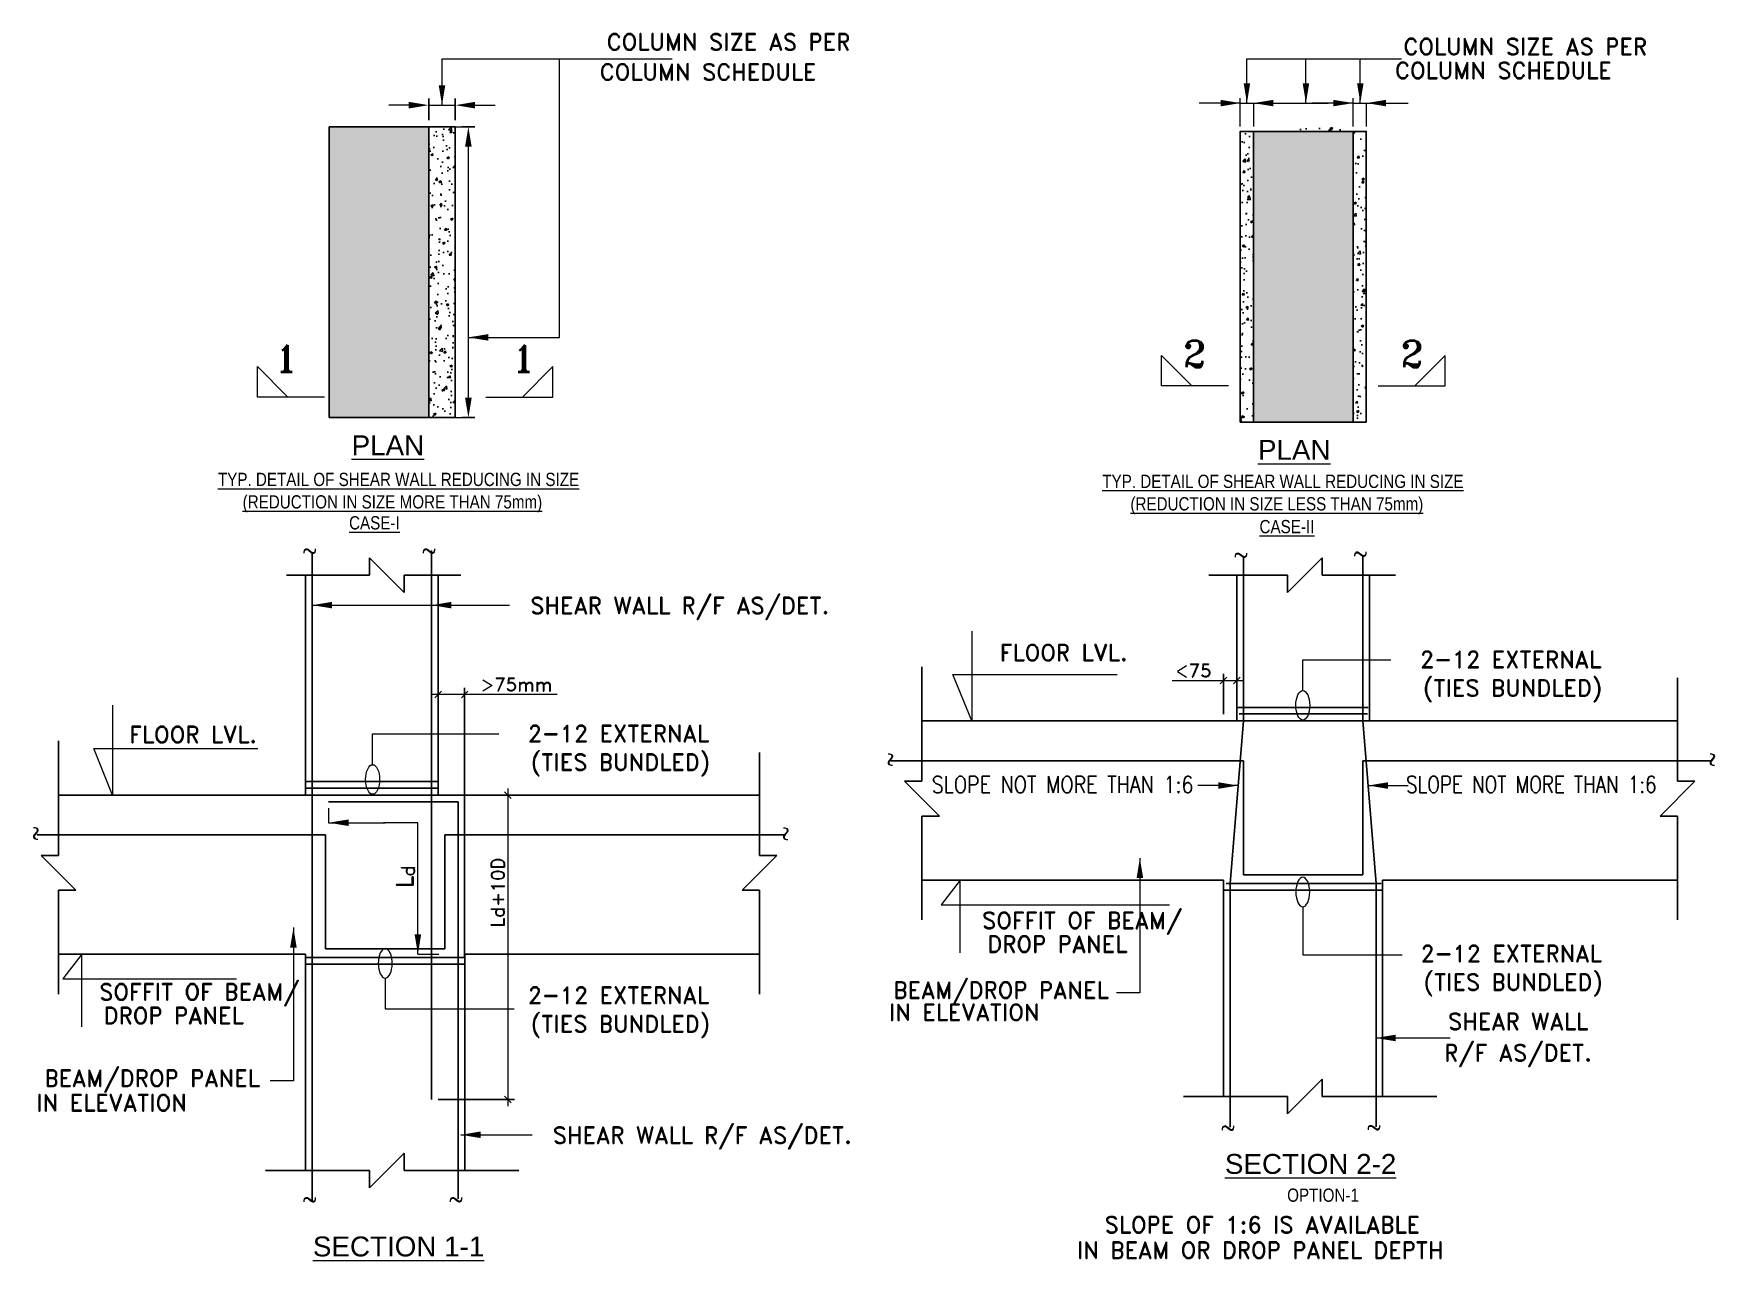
# Model space of a CAD drawing. Header units: millimetres. Extents: x 1363246 to 1691641, y -112430 to 78417.
# Drawn here: x 1666292 to 1691641, y -35415 to -16911 of the extents above; entities that cross this region are included whole.
import ezdxf
from ezdxf.enums import TextEntityAlignment as Align

# ---------------------------------------------------------------- set-up
doc = ezdxf.new("R2010")
doc.units = ezdxf.units.MM
doc.header["$LTSCALE"] = 500
doc.header["$MEASUREMENT"] = 0
doc.header["$PDMODE"] = 34
doc.linetypes.add('1', pattern=[0])
doc.linetypes.add('ACAD_ISO04W100', pattern=[30, 24, -3, 0, -3])
doc.layers.get('Defpoints').update_dxf_attribs({"lineweight": 0})
for name, color, linetype in [('beam', 4, '1'), ('GRID-STRUCTRE', 9, 'ACAD_ISO04W100'), ('Reinf', 4, 'Continuous')]:
    doc.layers.add(name, color=color, linetype=linetype)
for name, color, linetype, lineweight in [('DIAMENTION', 1, 'Continuous', 0), ('DIM', 1, 'Continuous', 20), ('HATCH', 1, 'Continuous', 5), ('LINE', 7, 'Continuous', 13), ('Omx-Hatch', 252, 'Continuous', 5), ('Omx-Text', 3, 'Continuous', 18), ('Omx-Text Heading', 91, 'Continuous', 18), ('TEXT 3', 3, 'Continuous', 5)]:
    doc.layers.add(name, color=color, linetype=linetype, lineweight=lineweight)
doc.styles.add('2MM', font='romans.shx', dxfattribs={"width": 0.7})
doc.styles.add('ARIAL', font='arial.ttf')
doc.styles.add('MAH', font='romand.shx', dxfattribs={"height": 250})
doc.styles.add('RD', font='romand.shx', dxfattribs={"height": 200})
doc.styles.add('ROMANT', font='romant__.ttf', dxfattribs={"width": 0.9, "height": 600})
doc.styles.add('STYLE4', font='ARIALN.TTF')
doc.dimstyles.new('SHUIB', dxfattribs={"dimtxt": 200, "dimasz": 180, "dimexe": 100, "dimexo": 250, "dimgap": 50, "dimtad": 2, "dimdec": 0, "dimzin": 1, "dimdsep": 46, "dimtxsty": '2MM', "dimblk": 'OBLIQUE', "dimcen": 0, "dimdle": 100, "dimclrd": 1, "dimclre": 1, "dimclrt": 3, "dimadec": 0, "dimazin": 0, "dimtfac": 1, "dimtdec": 0, "dimtix": 1, "dimtmove": 2, "dimatfit": 3, "dimfxl": 0, "dimtolj": 1, "dimlwd": -1, "dimarcsym": 0})

# ---------------------------------------------------------------- blocks, each defined once
blk = doc.blocks.new('_Oblique')
at = {"color": 0, "linetype": 'ByBlock', "lineweight": -2}
blk.add_line((-0.5, -0.5), (0.5, 0.5), dxfattribs=at)
blk = doc.blocks.new('*D96')
at = {"layer": 'Defpoints', "color": 0, "transparency": 16777216}
for p in [(1673669, -28397, 0), (1672292, -32988, 0), (1673444, -32988)]:
    blk.add_point(p, dxfattribs=at)
at = {"layer": 'Omx-Text', "color": 1, "transparency": 16777216}
blk.add_line((1673444, -28297), (1673444, -33088), dxfattribs=at)
at = {"layer": 'Omx-Text', "color": 1, "lineweight": -2, "transparency": 16777216}
for p, q in [((1673569, -28397), (1673344, -28397)), ((1672392, -32988), (1673544, -32988))]:
    blk.add_line(p, q, dxfattribs=at)
at = {"layer": 'Omx-Text', "color": 1, "transparency": 16777216, "xscale": 100, "yscale": 100, "zscale": 100}
for p, rotation in [((1673444, -28397), 90), ((1673444, -32988), 270)]:
    blk.add_blockref('_Oblique', p, dxfattribs=dict(at, rotation=rotation))
at = {"layer": 'Omx-Text', "color": 3, "transparency": 16777216, "insert": (1673294, -29866), "char_height": 200, "attachment_point": 5, "rotation": 90, "style": 'RD'}
blk.add_mtext('\\A1;Ld+10D', dxfattribs=at)
blk = doc.blocks.new('*D97')
at = {"layer": 'Defpoints', "color": 0, "transparency": 16777216}
for p in [(1672392, -26878), (1672392, -27285, 0), (1672793, -30953, 0)]:
    blk.add_point(p, dxfattribs=at)
at = {"layer": 'Omx-Text', "color": 1, "lineweight": -2, "transparency": 16777216}
for p, q in [((1672392, -27185), (1672392, -26778)), ((1672793, -30853), (1672793, -26778))]:
    blk.add_line(p, q, dxfattribs=at)
at = {"layer": 'Omx-Text', "color": 1, "transparency": 16777216}
for p, q in [((1672893, -26878), (1672292, -26878)), ((1674187, -26878), (1672793, -26878))]:
    blk.add_line(p, q, dxfattribs=at)
at = {"layer": 'Omx-Text', "color": 1, "transparency": 16777216, "xscale": 100, "yscale": 100, "zscale": 100, "rotation": 180}
blk.add_blockref('_Oblique', (1672392, -26878), dxfattribs=at)
at = {"layer": 'Omx-Text', "color": 1, "transparency": 16777216, "xscale": 100, "yscale": 100, "zscale": 100}
blk.add_blockref('_Oblique', (1672793, -26878), dxfattribs=at)
at = {"layer": 'Omx-Text', "color": 3, "transparency": 16777216, "insert": (1673575, -26728), "char_height": 200, "attachment_point": 5, "style": 'RD'}
blk.add_mtext('\\A1;>75mm', dxfattribs=at)
blk = doc.blocks.new('*D98')
at = {"layer": 'Defpoints', "color": 0, "transparency": 16777216}
for p in [(1684437, -26669), (1684237, -27278, 0), (1684437, -27278, 0)]:
    blk.add_point(p, dxfattribs=at)
at = {"layer": 'Omx-Text', "color": 1, "lineweight": -2, "transparency": 16777216}
for p, q in [((1684237, -27178), (1684237, -26569)), ((1684437, -27178), (1684437, -26569))]:
    blk.add_line(p, q, dxfattribs=at)
at = {"layer": 'Omx-Text', "color": 1, "transparency": 16777216}
for p, q in [((1683461, -26669), (1684237, -26669)), ((1684137, -26669), (1684537, -26669))]:
    blk.add_line(p, q, dxfattribs=at)
at = {"layer": 'Omx-Text', "color": 1, "transparency": 16777216, "xscale": 100, "yscale": 100, "zscale": 100, "rotation": 180}
blk.add_blockref('_Oblique', (1684237, -26669), dxfattribs=at)
at = {"layer": 'Omx-Text', "color": 1, "transparency": 16777216, "xscale": 100, "yscale": 100, "zscale": 100}
blk.add_blockref('_Oblique', (1684437, -26669), dxfattribs=at)
at = {"layer": 'Omx-Text', "color": 3, "transparency": 16777216, "insert": (1683782, -26519), "char_height": 200, "attachment_point": 5, "style": 'RD'}
blk.add_mtext('\\A1;<75', dxfattribs=at)
blk = doc.blocks.new('*D99')
at = {"layer": 'Defpoints', "color": 0, "ltscale": 100, "transparency": 16777216}
for p in [(1672651, -17990), (1672251, -18318, 0), (1672651, -18318, 0)]:
    blk.add_point(p, dxfattribs=at)
at = {"layer": 'DIAMENTION', "color": 1, "ltscale": 100, "transparency": 16777216}
for p, q in [((1671951, -17990), (1671651, -17990)), ((1672251, -17990), (1672651, -17990)), ((1672951, -17990), (1673251, -17990))]:
    blk.add_line(p, q, dxfattribs=at)
at = {"layer": 'DIAMENTION', "color": 1, "lineweight": -2, "ltscale": 100, "transparency": 16777216}
for p, q in [((1672251, -18218), (1672251, -17890)), ((1672651, -18218), (1672651, -17890))]:
    blk.add_line(p, q, dxfattribs=at)
at = {"layer": 'DIAMENTION', "color": 1, "ltscale": 100, "transparency": 16777216}
for points in [[(1671951, -17940), (1671951, -18040), (1672251, -17990)], [(1672951, -17940), (1672951, -18040), (1672651, -17990)]]:
    blk.add_solid(points, dxfattribs=at)
blk = doc.blocks.new('*D100')
at = {"layer": 'Defpoints', "color": 0, "ltscale": 100, "transparency": 16777216}
for p in [(1672651, -18318, 0), (1672849, -18318), (1672651, -22703, 0)]:
    blk.add_point(p, dxfattribs=at)
at = {"layer": 'DIAMENTION', "color": 1, "lineweight": -2, "ltscale": 100, "transparency": 16777216}
for p, q in [((1672751, -18318), (1672949, -18318)), ((1672751, -22703), (1672949, -22703))]:
    blk.add_line(p, q, dxfattribs=at)
at = {"layer": 'DIAMENTION', "color": 1, "ltscale": 100, "transparency": 16777216}
blk.add_line((1672849, -22403), (1672849, -18618), dxfattribs=at)
for points in [[(1672799, -18618), (1672899, -18618), (1672849, -18318)], [(1672799, -22403), (1672899, -22403), (1672849, -22703)]]:
    blk.add_solid(points, dxfattribs=at)

msp = doc.modelspace()

# ---------------------------------------------------------------- hatches: boundary and pattern name
at = {"layer": 'GRID-STRUCTRE', "ltscale": 50}
h = msp.add_hatch(dxfattribs=at)
h.set_pattern_fill('AR-CONC', color=6, scale=50, style=0)
h.set_pattern_definition([(50, (732973.7, -148593.2), (358.63009, -31.37607), [37.5, -412.5]), (355, (732973.7, -148593.2), (-69.37567, 376.09607), [30, -330]), (100.4514, (733003.58, -148595.8), (289.25469, 344.71977), [31.8701, -350.57106]), (46.1842, (732973.7, -148493.2), (533.62052, -82.7595), [56.25, -618.75]), (96.6356, (733018.16, -148500.1), (467.33135, 487.05894), [47.80514, -525.8565]), (351.1842, (732973.7, -148493.2), (467.33097, 487.0593), [45, -495]), (21, (733023.7, -148518.2), (298.45353, -201.309445), [37.5, -412.5]), (326, (733023.7, -148518.2), (121.65767, 362.57502), [30, -330]), (71.4514, (733048.57, -148534.97), (420.11131, 161.26525), [31.8701, -350.57106]), (37.5, (732973.7, -148593.2), (6.079928, 166.446927), [0, -326, 0, -335, 0, -331.25]), (7.5, (732973.7, -148593.2), (131.53477, 197.205856), [0, -191, 0, -318.5, 0, -126.25]), (327.5, (732862.2, -148593.2), (266.911218, -11.277436), [0, -125, 0, -390, 0, -517.5]), (317.5, (732812.2, -148593.2), (291.593085, 50.05249), [0, -162.5, 0, -259, 0, -367.5])])
h.paths.add_polyline_path([(1672251.4, -22702.6), (1672651.4, -22702.6), (1672651.4, -18318), (1672257.9, -18318)])
h = msp.add_hatch(dxfattribs=at)
h.set_pattern_fill('AR-CONC', color=6, scale=50, style=0)
h.set_pattern_definition([(50, (732876.58, -148879.88), (358.63009, -31.37607), [37.5, -412.5]), (355, (732876.6, -148879.9), (-69.37567, 376.09607), [30, -330]), (100.4514, (732906.47, -148882.5), (289.25469, 344.71977), [31.8701, -350.57106]), (46.1842, (732876.6, -148779.9), (533.62052, -82.7595), [56.25, -618.75]), (96.6356, (732921.05, -148786.8), (467.33135, 487.05894), [47.80514, -525.8565]), (351.1842, (732876.6, -148779.9), (467.33097, 487.0593), [45, -495]), (21, (732926.58, -148804.88), (298.45353, -201.309445), [37.5, -412.5]), (326, (732926.6, -148804.9), (121.65767, 362.57502), [30, -330]), (71.4514, (732951.45, -148821.66), (420.11131, 161.26525), [31.8701, -350.57106]), (37.5, (732876.58, -148879.88), (6.079928, 166.446927), [0, -326, 0, -335, 0, -331.25]), (7.5, (732876.58, -148879.88), (131.53477, 197.205856), [0, -191, 0, -318.5, 0, -126.25]), (327.5, (732765.08, -148879.88), (266.911218, -11.277436), [0, -125, 0, -390, 0, -517.5]), (317.5, (732715.08, -148879.88), (291.593085, 50.05249), [0, -162.5, 0, -259, 0, -367.5])])
h.paths.add_polyline_path([(1686390.9, -18385.1), (1684490.6, -18385.1), (1684490.6, -22769.7), (1686390.6, -22769.7)])
h.paths.add_polyline_path([(1686190.6, -22769.7), (1686190.6, -18310.1), (1684690.6, -18385.1), (1684690.6, -22769.7)])
at = {"layer": 'HATCH', "ltscale": 50}
h = msp.add_hatch(dxfattribs=at)
h.set_pattern_fill('AR-CONC', color=256, scale=500, style=0)
h.set_pattern_definition([(50, (525481.5, -212580.3), (3586.301, -313.761), [375, -4125]), (355, (525481.5, -212580.3), (-693.757, 3760.961), [300, -3300]), (100.4514, (525780.3, -212606.5), (2892.547, 3447.198), [318.701, -3505.71]), (46.1842, (525481.5, -211580.3), (5336.205, -827.595), [562.5, -6187.5]), (96.6356, (525926, -211649.3), (4673.314, 4870.59), [478.051, -5258.565]), (351.1842, (525481.5, -211580.3), (4673.31, 4870.593), [450, -4950]), (21, (525981.5, -211830.3), (2984.535, -2013.0945), [375, -4125]), (326, (525981.5, -211830.3), (1216.577, 3625.75), [300, -3300]), (71.4514, (526230.2, -211998), (4201.113, 1612.652), [318.701, -3505.71]), (37.5, (525481.5, -212580.3), (60.7993, 1664.4693), [0, -3260, 0, -3350, 0, -3312.5]), (7.5, (525481.5, -212580.3), (1315.3477, 1972.0586), [0, -1910, 0, -3185, 0, -1262.5]), (327.5, (524366.5, -212580.3), (2669.1122, -112.7744), [0, -1250, 0, -3900, 0, -5175]), (317.5, (523866.5, -212580.3), (2915.931, 500.525), [0, -1625, 0, -2590, 0, -3675])])
h.paths.add_polyline_path([(1683990.6, -22769.7), (1686390.6, -22769.7), (1686390.6, -20769.7), (1683990.6, -20769.7)])
h.paths.add_polyline_path([(1684190.6, -22769.7), (1686190.6, -22769.7), (1686190.6, -20769.7), (1684190.6, -20769.7)], flags=17)
at = {"layer": 'Omx-Hatch', "ltscale": 50}
for points in [[(1670751.4, -18318), (1670751.4, -22702.6), (1672251.4, -22702.6), (1672251.4, -18318)], [(1686190.6, -22769.7), (1686190.6, -18385.1), (1684690.6, -18385.1), (1684690.6, -22769.7)]]:
    msp.add_hatch(color=256, dxfattribs=at).paths.add_polyline_path(points)

# ---------------------------------------------------------------- linework, layer by layer
at = {"layer": 'beam', "ltscale": 50}
for p, q in [((1672251.4, -22702.6, -4), (1672251.4, -18318, -4)), ((1671358.9, -25078.5, -4), (1671358.9, -24816.4, -4)), ((1671358.9, -24816.4, -4), (1671883, -25340.5, -4)), ((1685203, -25340.5, -4), (1685727.1, -24816.4, -4)), ((1685727.1, -24816.4, -4), (1685727.1, -25078.5, -4)), ((1670105.8, -25078.5, -4), (1671358.9, -25078.5, -4)), ((1670393.3, -28397, -4), (1670393.3, -25078.5, -4)), ((1671883, -25078.5, -4), (1672737.5, -25078.5, -4)), ((1671883, -25340.5, -4), (1671883, -25078.5, -4)), ((1672391.9, -28397, -4), (1672391.9, -25078.5, -4)), ((1684016.6, -25078.5, -4), (1685203, -25078.5, -4)), ((1684437.4, -27278.3, -4), (1684437.4, -25078.5, -4)), ((1685203, -25078.5, -4), (1685203, -25340.5, -4)), ((1685727.1, -25078.5, -4), (1686832.8, -25078.5, -4)), ((1686437.4, -27278.3, -4), (1686437.4, -25078.5, -4)), ((1679690.3, -28188.6, -4), (1679690.3, -26461.5, -4)), ((1691084.4, -28188.6, -4), (1691084.4, -26626.9, -4)), ((1679690.3, -27278.3, -4), (1691084.4, -27278.3, -4)), ((1666667.8, -29307.3, -4), (1666667.8, -27580.2, -4)), ((1677240.3, -29307.3, -4), (1677240.3, -27756, -4)), ((1679952.4, -28712.6, -4), (1679428.3, -28188.6, -4)), ((1679428.3, -28188.6, -4), (1679690.3, -28188.6, -4)), ((1690822.3, -28712.6, -4), (1691346.4, -28188.6, -4)), ((1691346.4, -28188.6, -4), (1691084.4, -28188.6, -4)), ((1666667.8, -28397, -4), (1677240.3, -28397, -4)), ((1679690.3, -30279.9, -4), (1679690.3, -28712.6, -4)), ((1679690.3, -28712.6, -4), (1679952.4, -28712.6, -4)), ((1691084.4, -28712.6, -4), (1690822.3, -28712.6, -4)), ((1691084.4, -30279.9, -4), (1691084.4, -28712.6, -4)), ((1666929.8, -29831.3, -4), (1666405.8, -29307.3, -4)), ((1666405.8, -29307.3, -4), (1666667.8, -29307.3, -4)), ((1676978.2, -29831.3, -4), (1677502.3, -29307.3, -4)), ((1677502.3, -29307.3, -4), (1677240.3, -29307.3, -4)), ((1666667.8, -29831.3, -4), (1666929.8, -29831.3, -4)), ((1666667.8, -31398.6, -4), (1666667.8, -29831.3, -4)), ((1677240.3, -29831.3, -4), (1676978.2, -29831.3, -4)), ((1677240.3, -31398.6, -4), (1677240.3, -29831.3, -4)), ((1679690.3, -29678.3, -4), (1684237.4, -29678.3, -4)), ((1684237.4, -29678.3, -4), (1684237.4, -32941.4, -4)), ((1686637.4, -29678.3, -4), (1686637.4, -32941.4, -4)), ((1686637.4, -29678.3, -4), (1691084.4, -29678.3, -4)), ((1666667.8, -30797, -4), (1670393.3, -30797, -4)), ((1670393.3, -30797, -4), (1670393.3, -34060.1, -4)), ((1672793.3, -30797, -4), (1672793.3, -34060.1, -4)), ((1672793.3, -30797, -4), (1677240.3, -30797, -4)), ((1685203, -33203.5, -4), (1685727.1, -32679.4, -4)), ((1685727.1, -32679.4, -4), (1685727.1, -32941.4, -4)), ((1683635.7, -32941.4, -4), (1685203, -32941.4, -4)), ((1685203, -32941.4, -4), (1685203, -33203.5, -4)), ((1685727.1, -32941.4, -4), (1687454.1, -32941.4, -4)), ((1671358.9, -34322.2, -4), (1671883, -33798.1, -4)), ((1671883, -33798.1, -4), (1671883, -34060.1, -4)), ((1669791.6, -34060.1, -4), (1671358.9, -34060.1, -4)), ((1671358.9, -34060.1, -4), (1671358.9, -34322.2, -4)), ((1671883, -34060.1, -4), (1673610, -34060.1, -4))]:
    msp.add_line(p, q, dxfattribs=at)
at = {"layer": 'beam', "ltscale": 50, "elevation": -4}
for points in [[(1670751.4, -22702.6), (1672651.4, -22702.6), (1672651.4, -18318), (1670751.4, -18318)], [(1684490.6, -22769.7), (1686390.6, -22769.7), (1686390.6, -18385.1), (1684490.6, -18385.1)], [(1684690.6, -22769.7), (1686190.6, -22769.7), (1686190.6, -18385.1), (1684690.6, -18385.1)]]:
    msp.add_lwpolyline(points, close=True, dxfattribs=at)
at = {"layer": 'Defpoints', "color": 0, "linetype": 'ByBlock', "ltscale": 50}
for p in [(1670757.9, -18318, -4), (1670757.9, -18318, -4), (1672257.9, -18318, -4), (1672257.9, -18318, -4), (1672651.4, -18318, -4), (1684690.6, -18385.1, -4), (1684690.6, -18385.1, -4), (1686190.6, -18385.1, -4), (1686190.6, -18385.1, -4)]:
    msp.add_point(p, dxfattribs=at)
at = {"layer": 'DIAMENTION', "ltscale": 100}
for p, q in [((1674222.5, -17293.5, -4), (1675921.2, -17293.5, -4)), ((1672251.4, -17990.2, -4), (1672651.4, -17990.2, -4)), ((1684118.4, -17958.5, -4), (1683918.4, -17958.5, -4)), ((1684490.6, -18310.1, -4), (1684490.6, -17883.5, -4)), ((1684490.6, -18310.1, -4), (1684490.6, -17883.5, -4)), ((1684490.6, -17958.5, -4), (1684690.9, -17958.5, -4)), ((1684690.9, -17958.5, -4), (1684690.9, -18310.6, -4)), ((1684890.6, -17958.5, -4), (1685818.4, -17958.5, -4)), ((1684890.6, -17958.5, -4), (1685090.6, -17958.5, -4)), ((1685818.4, -17958.5, -4), (1685618.4, -17958.5, -4)), ((1686190.6, -18310.1, -4), (1686190.6, -17883.5, -4)), ((1686190.6, -18310.1, -4), (1686190.6, -17883.5, -4)), ((1686190.6, -17958.5, -4), (1686390.9, -17958.5, -4)), ((1686390.9, -17958.5, -4), (1686390.9, -18310.6, -4)), ((1685433, -26355.3, -4), (1686763.1, -26355.3, -4)), ((1685433, -26819.1, -4), (1685433, -26355.3, -4)), ((1671404.7, -27937.8, -4), (1671404.7, -27474, -4)), ((1671404.7, -27474, -4), (1673308.8, -27474, -4)), ((1670741.3, -28593.9, -4), (1670741.3, -28813.4, -4)), ((1685433, -30082.1, -4), (1685433, -30803.8, -4)), ((1672087.1, -30797.2, -4), (1672403.8, -30797.2, -4)), ((1685433, -30803.8, -4), (1686931.5, -30803.8, -4)), ((1671595.4, -31158.4, -4), (1671595.4, -31622.2, -4)), ((1671595.4, -31622.2, -4), (1673537.4, -31622.2, -4))]:
    msp.add_line(p, q, dxfattribs=at)
for centre in [(1685433, -27042.7, -4), (1671404.7, -28161.4, -4)]:
    msp.add_ellipse(centre, major_axis=(0, -223.6), ratio=0.4686774, dxfattribs=at)
at = {"layer": 'DIAMENTION', "ltscale": 100, "extrusion": (-4.57245e-35, -3.69981e-15, -1)}
for centre in [(1685433, -29858.5, -4), (1671595.4, -30934.8, -4)]:
    msp.add_ellipse(centre, major_axis=(0, 223.6), ratio=0.4686774, dxfattribs=at)
at = {"layer": 'DIM', "ltscale": 50}
msp.add_line((1672451.4, -18318, -4), (1672878.1, -18318, -4), dxfattribs=at)
at = {"layer": 'DIM'}
msp.add_line((1672651.4, -22702.6, -4), (1672925.2, -22702.6, -4), dxfattribs=at)
at = {"layer": 'LINE', "linetype": 'ByBlock', "ltscale": 3}
for p, q in [((1680440, -25922.6, -4), (1680440, -27278.3, -4)), ((1680440, -27278.3, -4), (1680155.7, -26576.6, -4)), ((1680155.7, -26576.6, -4), (1682631.3, -26576.6, -4)), ((1667484, -27041.3, -4), (1667484, -28397, -4)), ((1667484, -28397, -4), (1667199.6, -27695.3, -4)), ((1667199.6, -27695.3, -4), (1669675.3, -27695.3, -4)), ((1680265.9, -29678.3, -4), (1679981.6, -30051.7, -4)), ((1680265.9, -30775.2, -4), (1680265.9, -29678.3, -4)), ((1679981.6, -30051.7, -4), (1683424.6, -30051.7, -4)), ((1667017.3, -30797, -4), (1666733, -31170.4, -4)), ((1667017.3, -31893.9, -4), (1667017.3, -30797, -4)), ((1666733, -31170.4, -4), (1669354.4, -31170.4, -4))]:
    msp.add_line(p, q, dxfattribs=at)
at = {"layer": 'LINE', "color": 1, "ltscale": 50, "elevation": -4}
for points in [[(1684311.7, -22223), (1683302.2, -22223), (1683302.2, -21764.4), (1683758.6, -22223)], [(1686569.5, -22223), (1687579.1, -22223), (1687579.1, -21764.4), (1687122.7, -22223)], [(1670677.4, -22392.8), (1669667.9, -22392.8), (1669667.9, -21934.2), (1670124.3, -22392.8)], [(1673113, -22392.8), (1674122.6, -22392.8), (1674122.6, -21934.2), (1673666.1, -22392.8)]]:
    msp.add_lwpolyline(points, dxfattribs=at)
at = {"layer": 'Reinf', "ltscale": 50}
for p, q in [((1670493.3, -34516.8, -4), (1670493.3, -24733.5, -4)), ((1684537.4, -27278.3, -4), (1684537.4, -24797, -4)), ((1686337.4, -27278.3, -4), (1686337.4, -24780.5, -4)), ((1684445.8, -27072.9, -4), (1686420.2, -27072.9, -4)), ((1684337.4, -29728.3, -4), (1684537.4, -27278.3, -4)), ((1684471.6, -27172.9, -4), (1686411.6, -27172.9, -4)), ((1686537.4, -29728.3, -4), (1686337.4, -27278.3, -4)), ((1670393.3, -28191.6, -4), (1672391.9, -28191.6, -4)), ((1670393.3, -28291.6, -4), (1672383.3, -28291.6, -4)), ((1670741.3, -28497, -4), (1672693.3, -28497, -4)), ((1672693.3, -34485.7, -4), (1672693.3, -28497, -4)), ((1684252.8, -29828.3, -4), (1686622.2, -29828.3, -4)), ((1684278.6, -29728.3, -4), (1686613.6, -29728.3, -4)), ((1684337.4, -29728.3, -4), (1684337.4, -33405.1, -4)), ((1686537.4, -29728.3, -4), (1686537.4, -33399.2, -4)), ((1670393.3, -30847, -4), (1672793.3, -30847, -4)), ((1670393.3, -30947, -4), (1672793.3, -30947, -4))]:
    msp.add_line(p, q, dxfattribs=at)
at = {"layer": 'Reinf', "linetype": 'ByBlock', "ltscale": 3}
for p, q in [((1672291.9, -32987.6, -4), (1672291.9, -24707.7, -4)), ((1679214, -27878.3, -4), (1684537.4, -27878.3, -4)), ((1684537.4, -27878.3, -4), (1684537.4, -29598.5, -4)), ((1686337.6, -27878.3, -4), (1686337.6, -29598.5, -4)), ((1686337.6, -27878.3, -4), (1691609, -27878.3, -4)), ((1666345.7, -28997, -4), (1670693.3, -28997, -4)), ((1670693.3, -28997, -4), (1670693.3, -30717.2, -4)), ((1672493.5, -28997, -4), (1672493.5, -30717.2, -4)), ((1672493.5, -28997, -4), (1677635.2, -28997, -4)), ((1684537.4, -29598.5, -4), (1686337.6, -29598.5, -4)), ((1670693.3, -30717.2, -4), (1672493.5, -30717.2, -4))]:
    msp.add_line(p, q, dxfattribs=at)

# ---------------------------------------------------------------- texts
at = {"layer": 'Omx-Text', "style": 'RD'}
for s, p in [('COLUMN SIZE AS PER ', (1676858.4, -17035.5, -4)), ('COLUMN SIZE AS PER ', (1688874.9, -17106.5, -4)), ('COLUMN SCHEDULE', (1676464.4, -17489.4, -4)), ('COLUMN SCHEDULE', (1688458.2, -17465.9, -4)), ('SHEAR WALL R/F AS/DET.', (1676037.7, -25555.1, -4)), ('FLOOR LVL.', (1681827.8, -26248, -4)), ('2-12 EXTERNAL ', (1688652.2, -26350, -4)), ('(TIES BUNDLED)', (1688598.3, -26799.1, -4)), ('FLOOR LVL.', (1668698.5, -27482.8, -4)), ('2-12 EXTERNAL ', (1675198, -27468.7, -4)), ('(TIES BUNDLED)', (1675144.1, -27917.8, -4)), ('SOFFIT OF BEAM/', (1682107.2, -30304.6, -4)), (' DROP PANEL', (1681645.8, -30643.8, -4)), ('2-12 EXTERNAL ', (1688660.9, -30786.6, -4)), ('BEAM/DROP PANEL', (1680881.6, -31355.6, -4)), ('(TIES BUNDLED)', (1688607, -31235.8, -4)), ('SOFFIT OF BEAM/', (1668792.9, -31382.6, -4)), ('2-12 EXTERNAL ', (1675198, -31415.7, -4)), (' DROP PANEL', (1668319, -31721.8, -4)), ('(TIES BUNDLED)', (1675144.1, -31864.8, -4)), ('IN ELEVATION', (1680327.6, -31673, -4)), ('SHEAR WALL', (1688679.6, -31811.2, -4)), ('R/F AS/DET.', (1688679.6, -32301.9, -4)), ('BEAM/DROP PANEL', (1668079.6, -32684.8, -4)), ('IN ELEVATION', (1667468.1, -33037.2, -4)), ('SHEAR WALL R/F AS/DET.', (1676377.6, -33544.1, -4))]:
    msp.add_text(s, height=250, dxfattribs=at).set_placement(p, align=Align.MIDDLE)
for width, p, p2 in [(0.725333, (1679837.5, -28362.7, -4), (1683783.6, -28362.7, -4)), (0.694297, (1686991.7, -28361.1, -4), (1690769, -28361.1, -4))]:
    msp.add_text('SLOPE NOT MORE THAN 1:6', height=250, dxfattribs=dict(at, width=width)).set_placement(p, p2, align=Align.FIT)
for s, p in [('SLOPE OF 1:6 IS AVAILABLE', (1682444.5, -35002.1, 1350178.7)), ('IN BEAM OR DROP PANEL DEPTH', (1682028.5, -35386.1, 1350178.7))]:
    msp.add_text(s, height=250, dxfattribs=at).set_placement(p)
at = {"layer": 'Omx-Text', "width": 348.75, "attachment_point": 1, "rotation": 90, "style": 'RD'}
for s, insert, char_height in [('L', (1671765, -29799.2, -4), 250), ('d', (1671842.6, -29624.7, -4), 200)]:
    msp.add_mtext(s, dxfattribs=dict(at, insert=insert, char_height=char_height))
at = {"layer": 'Omx-Text Heading'}
for s, height, style, p in [('%%UPLAN', 300, 'ARIAL', (1671635.3, -23120.8, -4)), ('%%UPLAN', 300, 'ARIAL', (1685304.5, -23188.7, -4)), ('%%UTYP. DETAIL OF SHEAR WALL REDUCING IN SIZE', 200, 'STYLE4', (1671795.8, -23634.8, -4)), ('%%UTYP. DETAIL OF SHEAR WALL REDUCING IN SIZE', 200, 'STYLE4', (1685133.2, -23664, -4)), ('%%U(REDUCTION IN SIZE MORE THAN 75mm)', 200, 'STYLE4', (1671703.8, -23998.4, -4)), ('%%U(REDUCTION IN SIZE LESS THAN 75mm)', 200, 'STYLE4', (1685042.1, -24027.9, -4)), ('%%UCASE-I', 200, 'STYLE4', (1671431.6, -24289.3, -4)), ('%%UCASE-II', 200, 'STYLE4', (1685194.3, -24347, -4)), ('%%USECTION 2-2', 300, 'ARIAL', (1685551.2, -33959.8, -4)), ('OPTION-1 ', 200, 'STYLE4', (1685770.4, -34430.9, 1350178.7)), ('%%USECTION 1-1', 300, 'ARIAL', (1671796.8, -35204.9, -4))]:
    msp.add_text(s, height=height, dxfattribs=dict(at, style=style)).set_placement(p, align=Align.MIDDLE)
at = {"layer": 'Reinf', "style": 'MAH'}
for p in [(1670343.2, -24810.9, -4), (1672141.9, -24810.9, -4), (1684387.3, -24874.5, -4), (1686187.3, -24858, -4), (1684192.8, -33513.7, -4), (1686392.8, -33507.8, -4), (1670343.2, -34594.3, -4), (1672548.7, -34594.3, -4)]:
    msp.add_text('~', height=225, dxfattribs=at).set_placement(p)
for p in [(1679117, -27744.6, -4), (1691512, -27744.6, -4), (1666228, -28858.6, -4), (1677538.3, -28863.3, -4)]:
    msp.add_text('~', height=225, rotation=270, dxfattribs=at).set_placement(p)
at = {"layer": 'TEXT 3', "style": 'ROMANT'}
for s, p in [('2', (1683800.4, -21741.1, -4)), ('2', (1687080.8, -21741.1, -4)), ('1', (1670104.9, -21812.1, -4)), ('1', (1673685.5, -21812.1, -4))]:
    msp.add_text(s, height=400, dxfattribs=at).set_placement(p, align=Align.MIDDLE)

# ---------------------------------------------------------------- dimensions: what is measured, and where the dimension line sits
at = {"layer": 'DIAMENTION', "ltscale": 100}
dim = msp.add_linear_dim(base=(1672651.4, -17990.2, -4), p1=(1672251.4, -18318, -4), p2=(1672651.4, -18318, -4), text=' ', dimstyle='SHUIB', override={"dimtxt": 300, "dimasz": 300, "dimexo": 100, "dimlfac": 0.25, "dimtxsty": 'RD', "dimsah": 1, "dimtmove": 1}, dxfattribs=at)
dim.commit()
dim.dimension.update_dxf_attribs({"geometry": '*D99', "text_midpoint": (1672451.4, -17990.2, -4)})
dim = msp.add_linear_dim(base=(1672848.9, -18318, -4), p1=(1672651.4, -22702.6, -4), p2=(1672651.4, -18318, -4), angle=90, text=' ', dimstyle='SHUIB', override={"dimtxt": 300, "dimasz": 300, "dimexo": 100, "dimlfac": 0.25, "dimtxsty": 'RD', "dimsah": 1, "dimtmove": 1}, dxfattribs=at)
dim.commit()
dim.dimension.update_dxf_attribs({"geometry": '*D100', "text_midpoint": (1672848.9, -20510.3, -4)})
at = {"layer": 'Omx-Text'}
for base, p1, p2, text, picture, middle in [((1672391.9, -26877.9, -4), (1672793.3, -30952.8, -4), (1672391.9, -27284.9, -4), '>75mm', '*D97', (1673575.4, -26877.9, -4)), ((1684437.4, -26668.9, -4), (1684237.4, -27278.3, -4), (1684437.4, -27278.3, -4), '<75', '*D98', (1683782, -26668.9, -4))]:
    dim = msp.add_linear_dim(base=base, p1=p1, p2=p2, text=text, dimstyle='SHUIB', override={"dimtxt": 250, "dimasz": 100, "dimexo": 100, "dimlfac": 0.25, "dimtxsty": 'RD', "dimtmove": 1}, dxfattribs=at)
    dim.commit()
    dim.dimension.update_dxf_attribs({"geometry": picture, "text_midpoint": middle, "dimtype": 160})
dim = msp.add_linear_dim(base=(1673443.9, -32987.6, -4), p1=(1673668.6, -28397, -4), p2=(1672291.9, -32987.6, -4), angle=90, text='Ld+10D', dimstyle='SHUIB', override={"dimtxt": 250, "dimasz": 100, "dimexo": 100, "dimlfac": 0.25, "dimtxsty": 'RD', "dimtmove": 1}, dxfattribs=at)
dim.commit()
dim.dimension.update_dxf_attribs({"geometry": '*D96', "text_midpoint": (1673443.9, -29866.4, -4), "dimtype": 160})

# ---------------------------------------------------------------- leaders
at = {"layer": 'DIAMENTION', "ltscale": 100}
for points in [[(1672451.4, -17990.2, -4), (1672451.4, -17293.5, -4), (1674320.5, -17293.5, -4)], [(1672848.9, -21492.8, -4), (1674222.5, -21492.8, -4), (1674222.5, -17293.5, -4)], [(1684590.6, -17958.5, -4), (1684590.6, -17293.5, -4), (1685480.8, -17293.5, -4)], [(1685480.8, -17958.5, -4), (1685480.8, -17293.5, -4), (1686283.9, -17293.5, -4)], [(1686300.6, -17958.5, -4), (1686300.6, -17293.5, -4), (1686923.5, -17293.5, -4)], [(1684492.3, -17958.5, -4), (1683871.2, -17958.5, -4)], [(1684690.6, -17958.5, -4), (1685319.9, -17958.5, -4)], [(1686192.3, -17958.5, -4), (1685571.2, -17958.5, -4)], [(1686390.6, -17958.5, -4), (1687019.9, -17958.5, -4)], [(1670494.8, -25531.6, -4), (1672291.9, -25531.6, -4)], [(1672293.4, -25531.6, -4), (1673470.1, -25531.6, -4)], [(1684457.8, -28252.6, -4), (1683851.4, -28252.6, -4)], [(1686417.2, -28252.6, -4), (1687023.6, -28252.6, -4)], [(1670741.3, -28813.4, -4), (1671595.9, -28813.4, -4)], [(1672087.8, -30797, -4), (1672087.8, -30137, -4), (1672087.8, -28813.4, -4), (1671568.3, -28813.4, -4)], [(1682976.1, -29347.1, -4), (1682976.8, -31378.8, -4), (1682625.1, -31378.8, -4)], [(1670210.7, -30395.5, -4), (1670210.7, -32708.1, -4), (1669859, -32708.1, -4)], [(1686532.4, -32060.3, -4), (1687654.1, -32060.3, -4)], [(1672733.4, -33520.6, -4), (1673810, -33520.6, -4)]]:
    msp.add_leader(points, dimstyle='SHUIB', override={"dimtxt": 300, "dimasz": 300, "dimexo": 100, "dimlfac": 0.25, "dimtxsty": 'RD', "dimtmove": 1}, dxfattribs=at)

doc.saveas('drawing.dxf')
